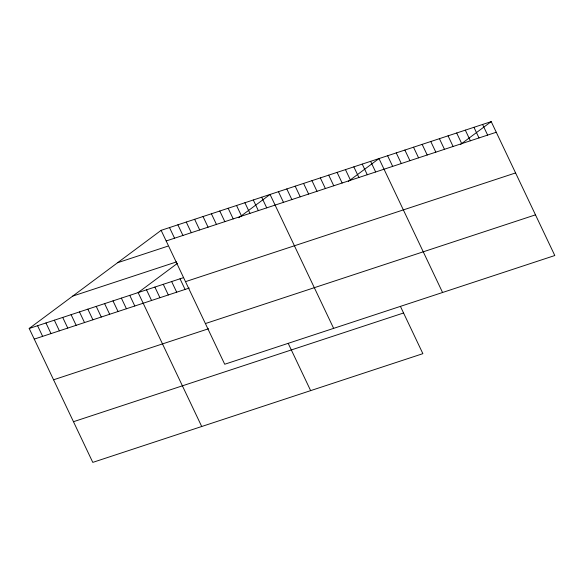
<?xml version="1.0" encoding="UTF-8"?>
<svg xmlns="http://www.w3.org/2000/svg" width="584" height="584" viewBox="0 0 584 584"><rect width="100%" height="100%" fill="white"/><g stroke="black" fill="none" stroke-linecap="round" stroke-linejoin="round"><path stroke-width="0.88" d="M400.5 306.542L422.874 353.663L92.783 462.382L29.2 328.471L161.126 230.337L491.217 121.618L554.8 255.529L224.709 364.248L161.126 230.337M177.58 263.245L138.131 292.599L201.714 426.51M238.761 217.737L270.056 194.457L333.639 328.369M348.371 181.354L378.987 158.578L442.57 292.489M460.601 144.387L491.217 121.618M166.177 240.973L496.269 132.254M117.588 262.72L167.863 246.163M72.737 296.088L176.638 261.866M29.2 328.471L183.376 277.692M185.493 281.656L515.584 172.937M34.252 339.114L189.267 288.058M205.393 323.565L535.484 214.846M53.567 379.79L208.583 328.734M73.467 421.706L403.559 312.988M482.581 124.458L487.633 135.101M473.945 127.305L479.004 137.941M465.317 130.144L470.368 140.788M456.681 132.991L461.732 143.627M448.052 135.831L453.104 146.475M439.416 138.678L444.468 149.314M430.78 141.518L435.832 152.161M422.152 144.365L427.203 155.001M413.516 147.204L418.567 157.848M404.88 150.052L409.939 160.688M396.251 152.891L401.303 163.535M387.615 155.738L392.667 166.374M370.606 161.337L375.658 171.981M362.226 164.097L367.278 174.74M353.846 166.863L358.897 177.5M345.465 169.623L350.517 180.259M337.085 172.382L342.144 183.018M328.712 175.142L333.763 185.778M320.331 177.901L325.383 188.537M311.951 180.66L317.002 191.297M303.57 183.42L308.622 194.056M295.19 186.179L300.242 196.815M286.81 188.939L291.869 199.575M278.437 191.698L283.488 202.341M261.676 197.217L266.727 207.86M253.295 199.976L258.347 210.62M244.915 202.736L249.967 213.379M236.535 205.495L241.586 216.138M228.161 208.254L233.213 218.898M288.27 343.502L310.644 390.63M219.781 211.014L224.833 221.657M211.401 213.773L216.452 224.417M203.02 216.533L208.072 227.176M194.64 219.292L199.691 229.935M186.26 222.051L191.311 232.695M177.879 224.811L182.938 235.454M169.506 227.577L174.558 238.214M180.025 278.794L185.077 289.438M171.645 281.554L176.697 292.197M163.264 284.313L168.323 294.957M154.891 287.08L159.943 297.716M146.511 289.839L151.563 300.475M129.75 295.358L134.802 305.994M121.37 298.117L126.421 308.753M112.989 300.877L118.041 311.513M104.616 303.636L109.668 314.272M96.236 306.396L101.287 317.032M87.855 309.155L92.907 319.791M79.475 311.914L84.527 322.558M71.095 314.674L76.146 325.317M62.714 317.433L67.766 328.077M54.341 320.193L59.393 330.836M45.961 322.952L51.012 333.595M37.58 325.711L42.632 336.355"/></g></svg>
